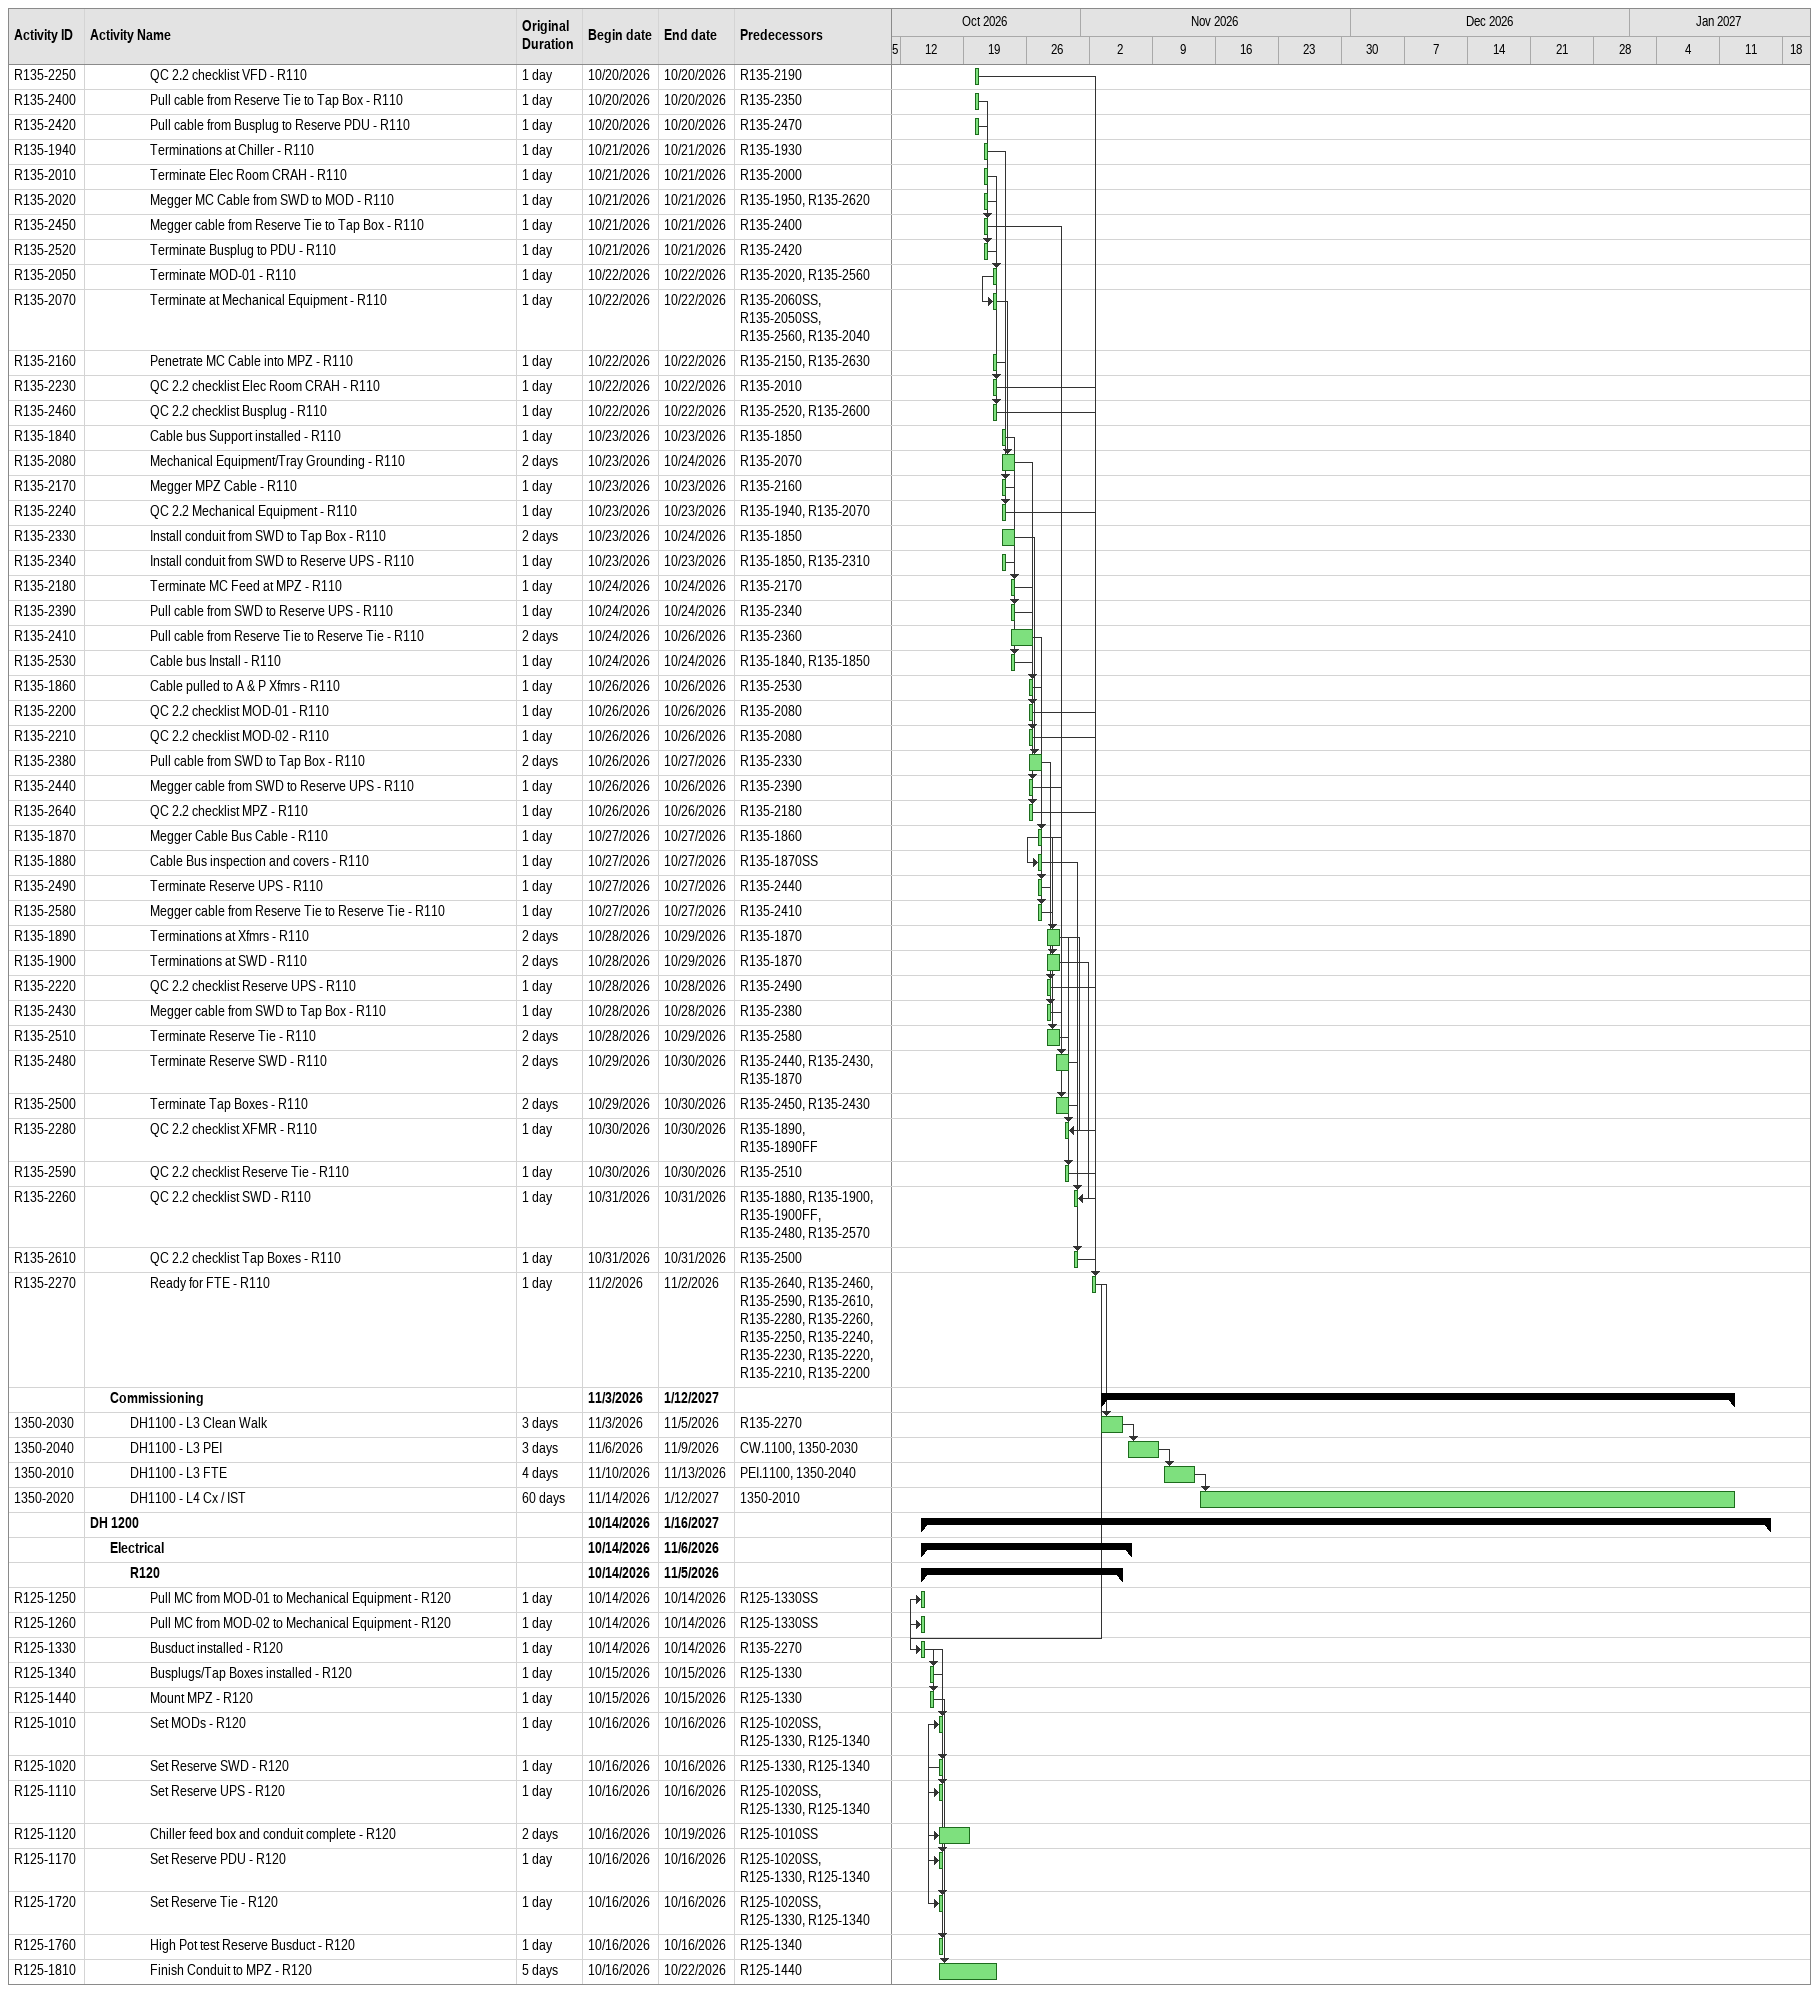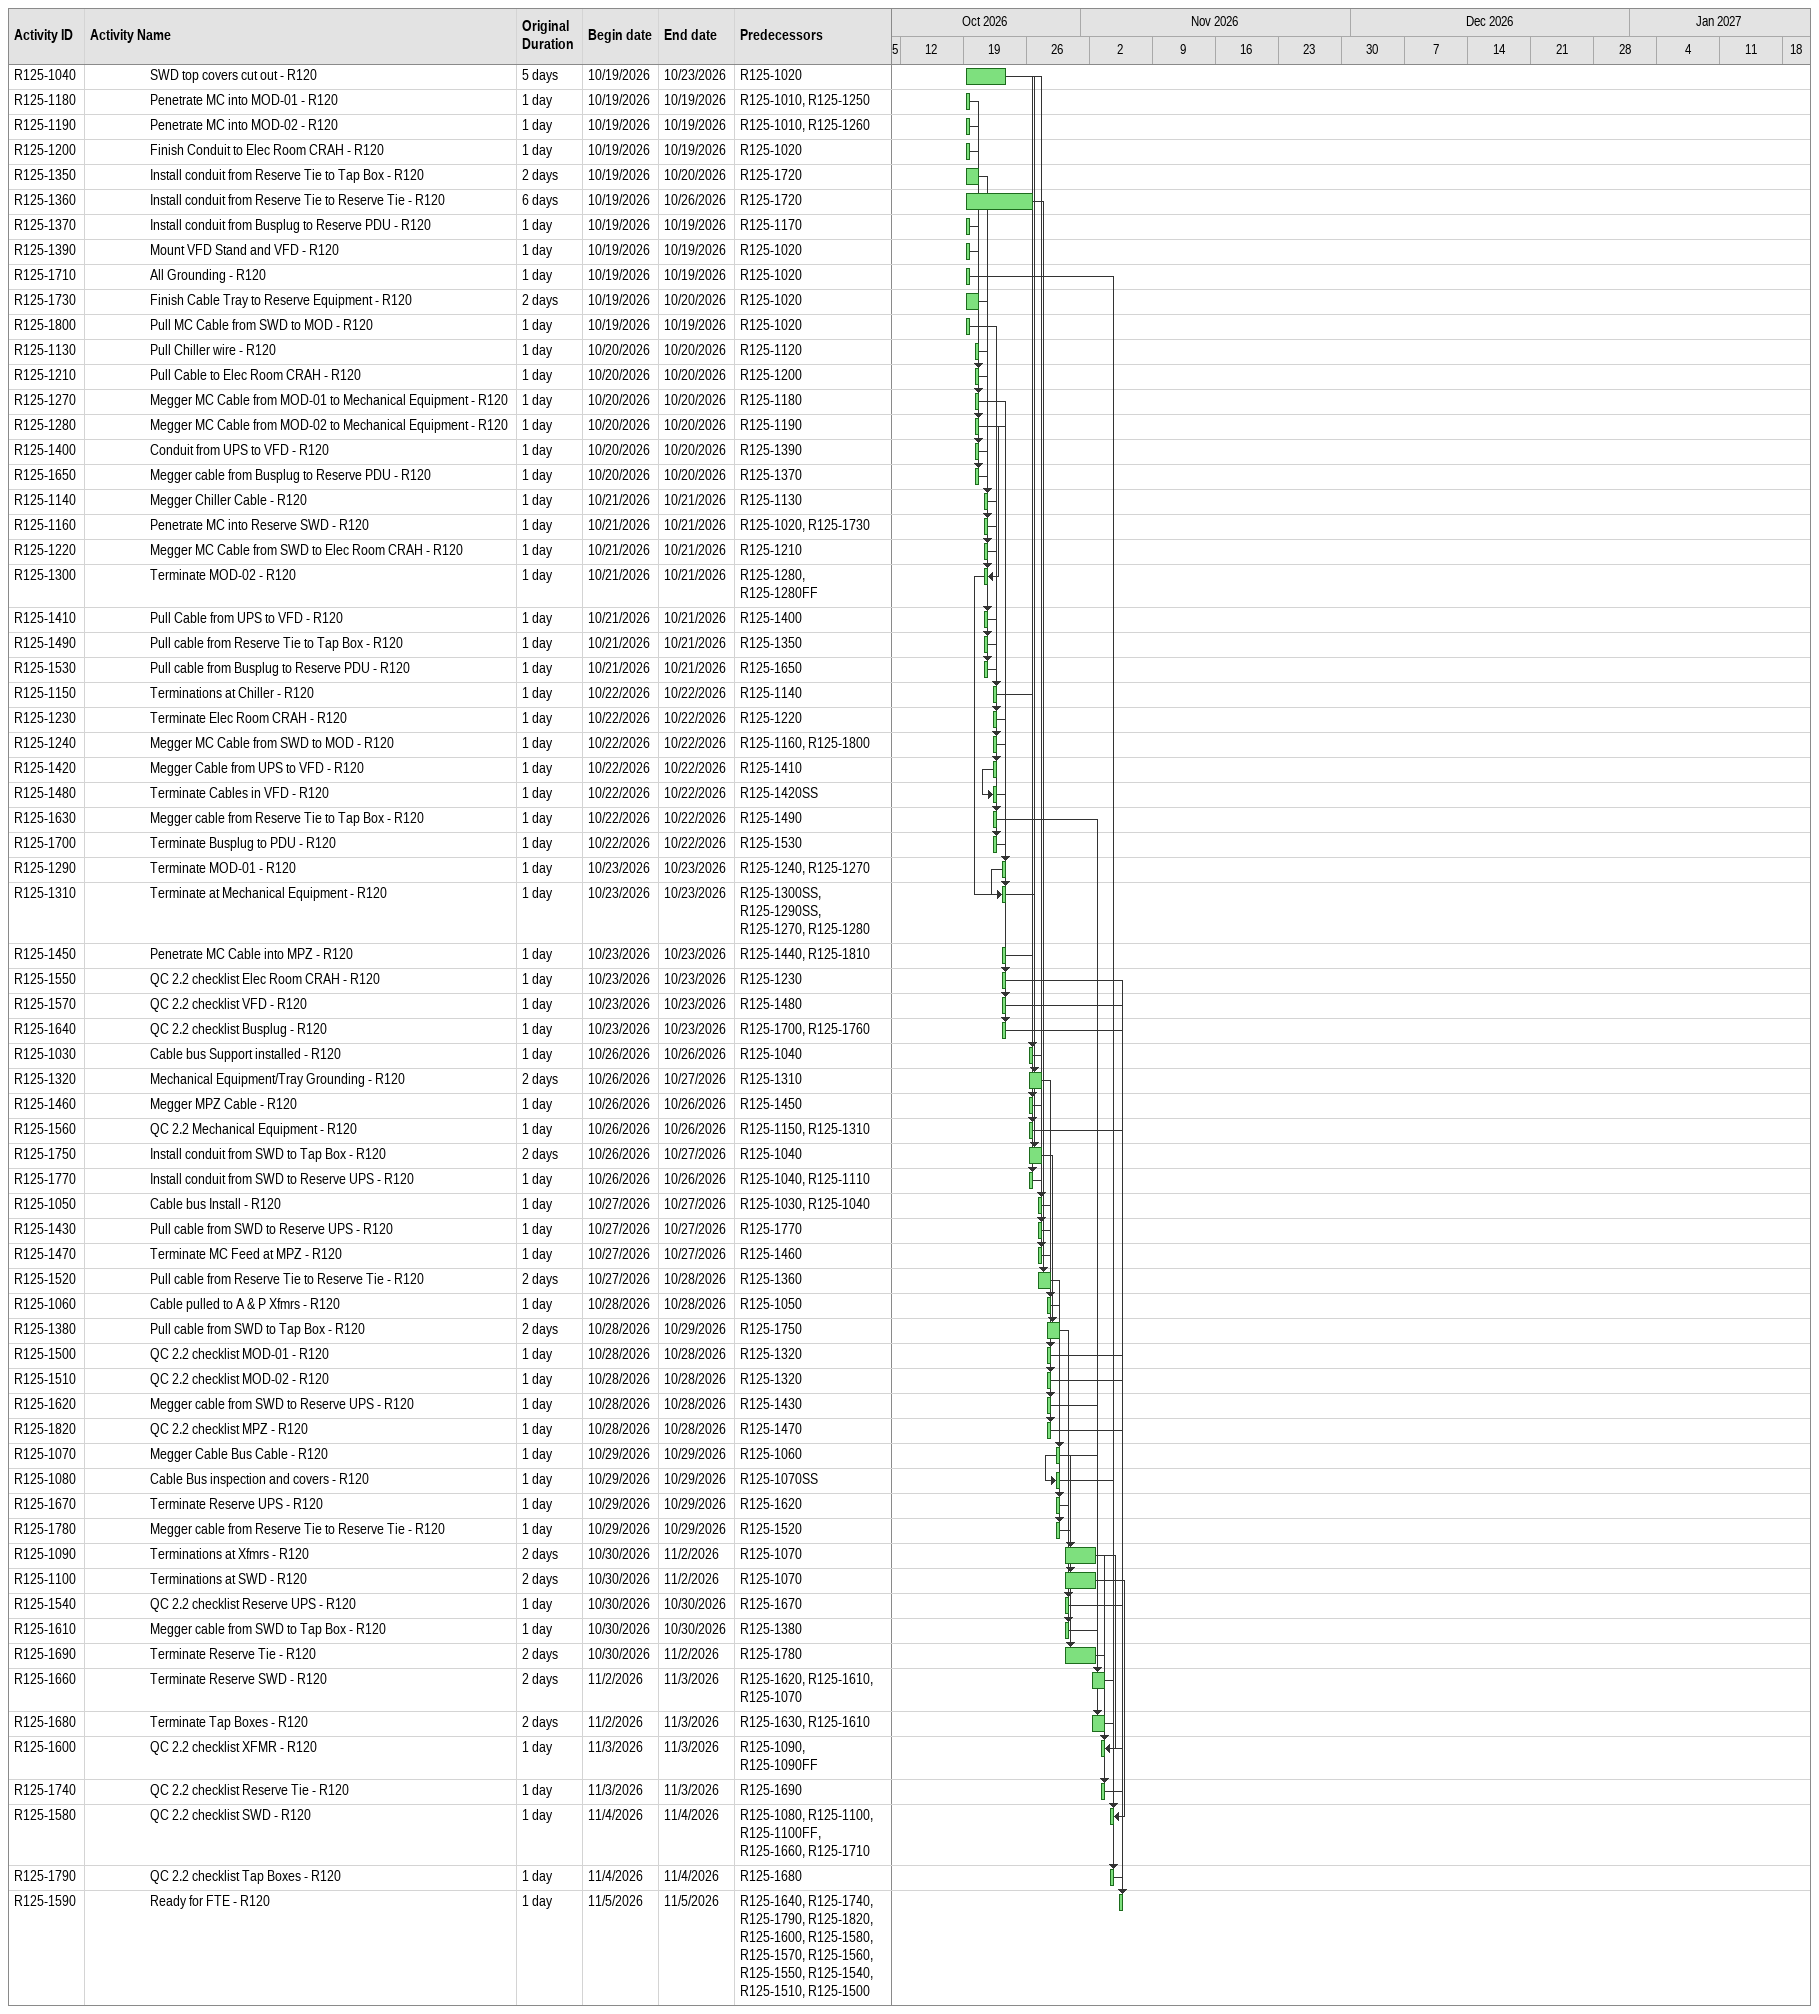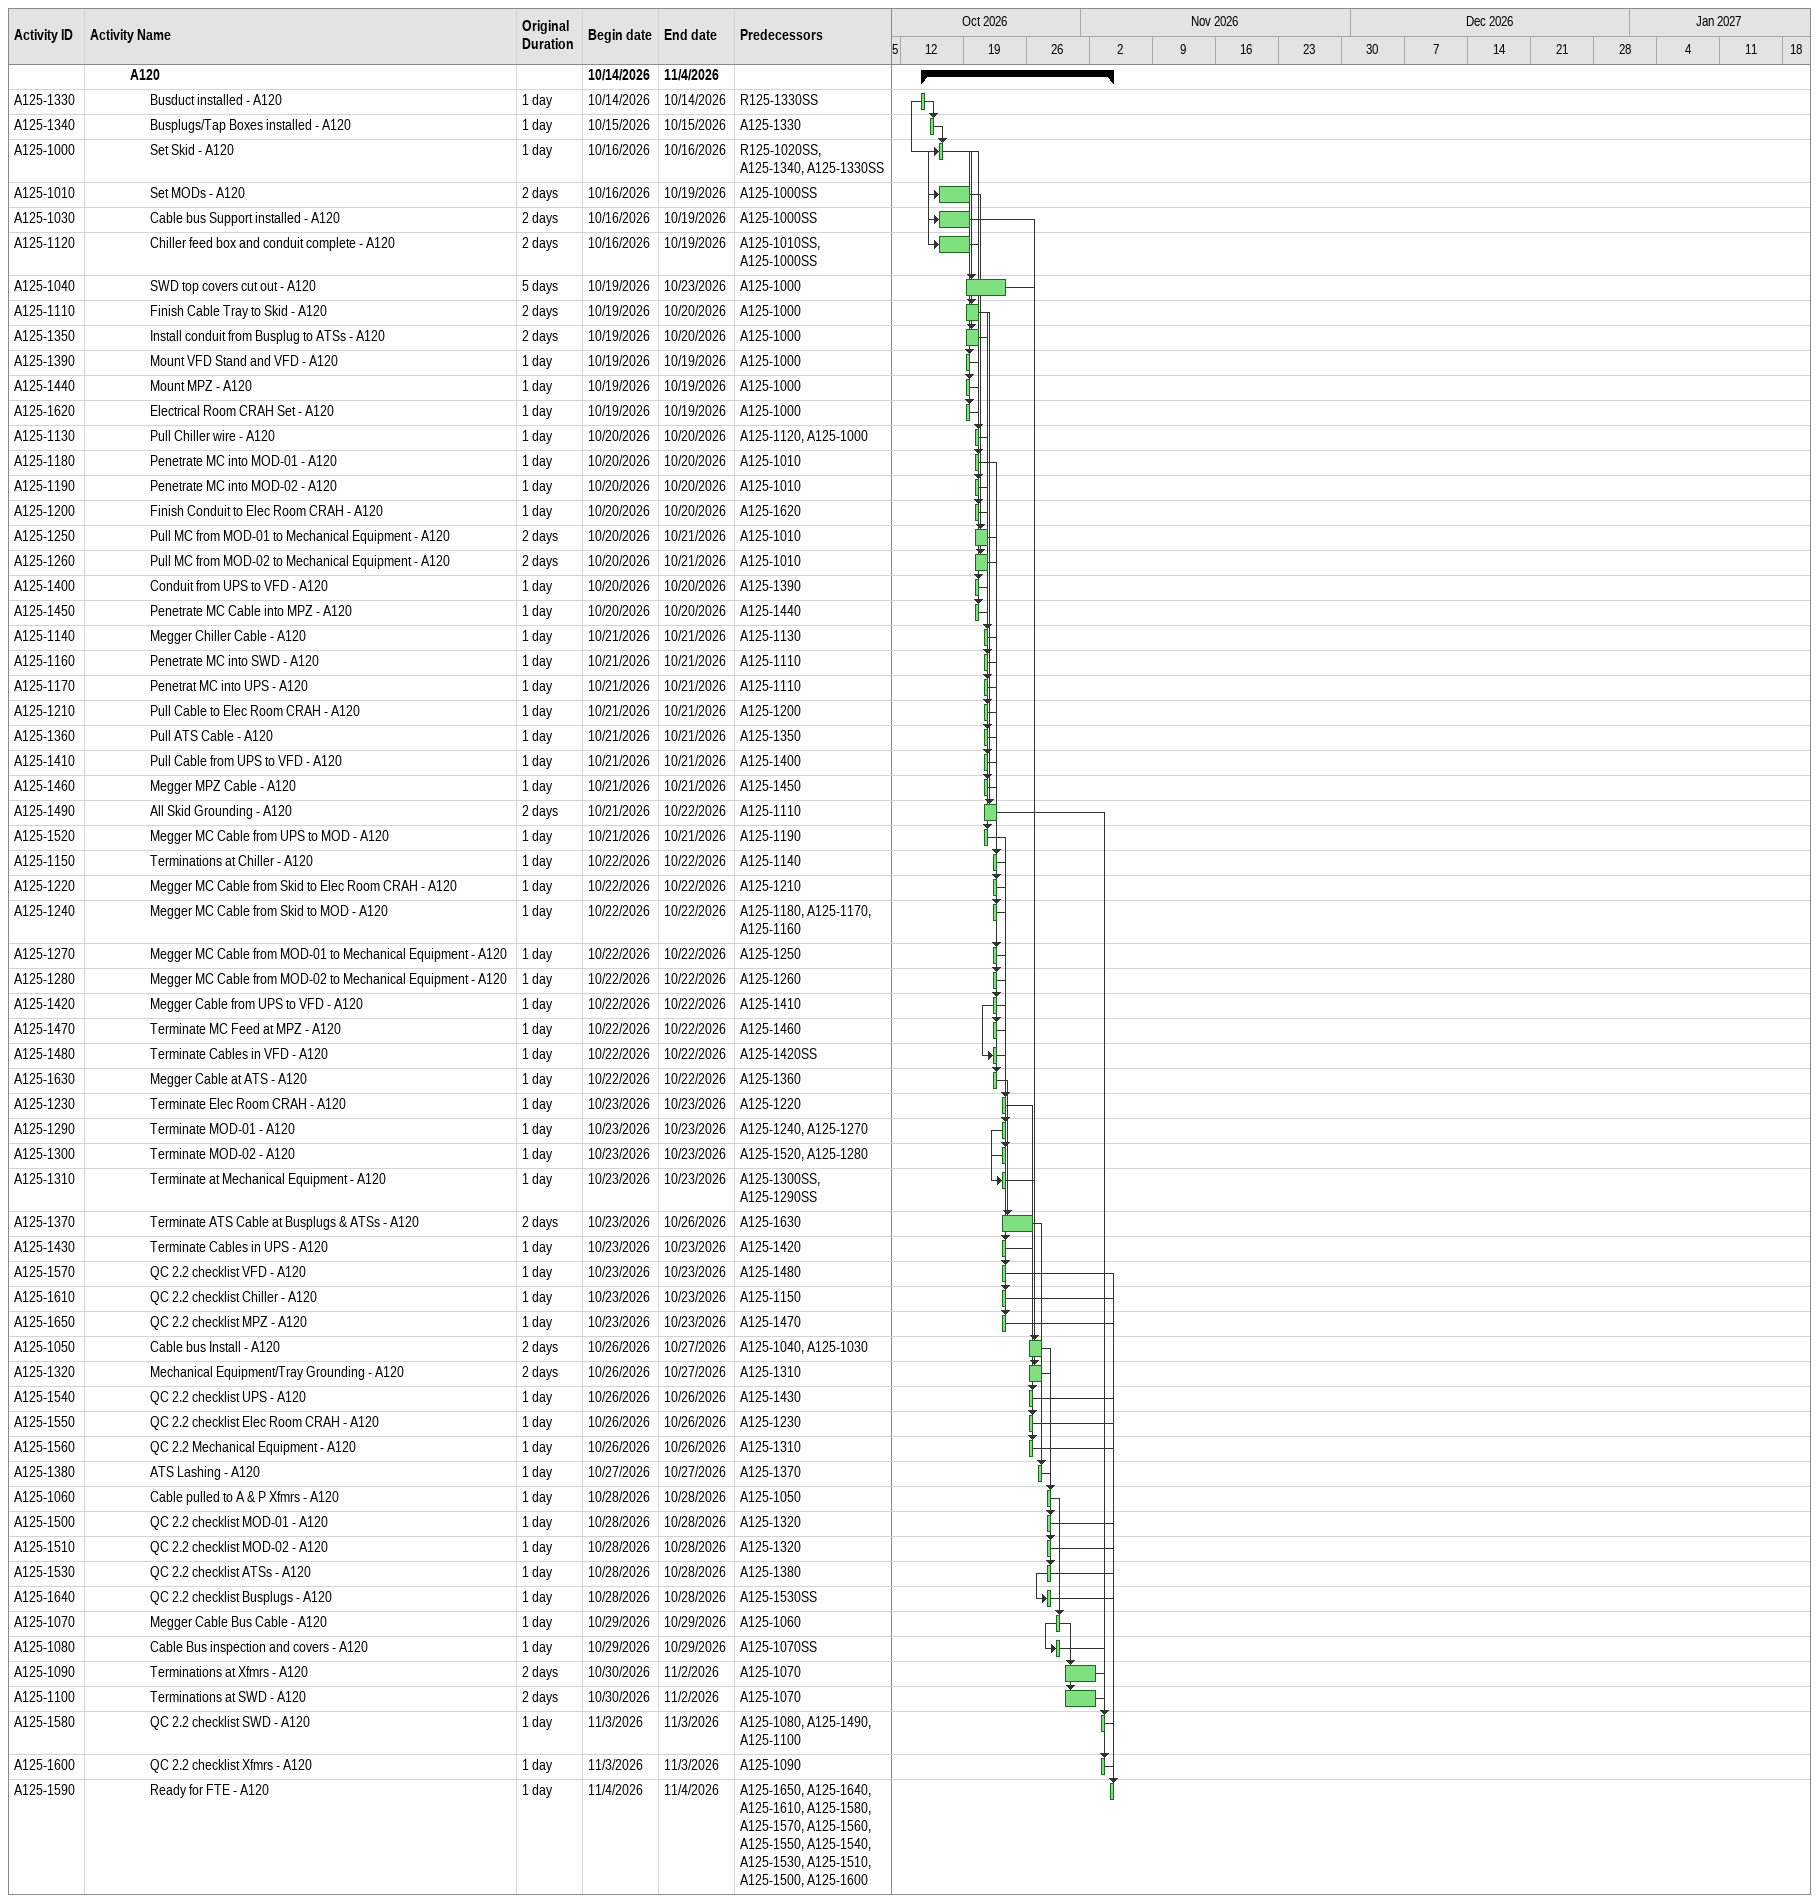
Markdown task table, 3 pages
| ID | Level | Task | Original duration | Start | Finish | Predecessors |
|---|---|---|---|---|---|---|
| R135-2250 | 4 | QC 2.2 checklist VFD - R110 | 1d | 2026-10-20 | 2026-10-20 | R135-2190 |
| R135-2400 | 4 | Pull cable from Reserve Tie to Tap Box - R110 | 1d | 2026-10-20 | 2026-10-20 | R135-2350 |
| R135-2420 | 4 | Pull cable from Busplug to Reserve PDU - R110 | 1d | 2026-10-20 | 2026-10-20 | R135-2470 |
| R135-1940 | 4 | Terminations at Chiller - R110 | 1d | 2026-10-21 | 2026-10-21 | R135-1930 |
| R135-2010 | 4 | Terminate Elec Room CRAH - R110 | 1d | 2026-10-21 | 2026-10-21 | R135-2000 |
| R135-2020 | 4 | Megger MC Cable from SWD to MOD - R110 | 1d | 2026-10-21 | 2026-10-21 | R135-1950, R135-2620 |
| R135-2450 | 4 | Megger cable from Reserve Tie to Tap Box - R110 | 1d | 2026-10-21 | 2026-10-21 | R135-2400 |
| R135-2520 | 4 | Terminate Busplug to PDU - R110 | 1d | 2026-10-21 | 2026-10-21 | R135-2420 |
| R135-2050 | 4 | Terminate MOD-01 - R110 | 1d | 2026-10-22 | 2026-10-22 | R135-2020, R135-2560 |
| R135-2070 | 4 | Terminate at Mechanical Equipment - R110 | 1d | 2026-10-22 | 2026-10-22 | R135-2060SS, R135-2050SS, R135-2560, R135-2040 |
| R135-2160 | 4 | Penetrate MC Cable into MPZ - R110 | 1d | 2026-10-22 | 2026-10-22 | R135-2150, R135-2630 |
| R135-2230 | 4 | QC 2.2 checklist Elec Room CRAH - R110 | 1d | 2026-10-22 | 2026-10-22 | R135-2010 |
| R135-2460 | 4 | QC 2.2 checklist Busplug - R110 | 1d | 2026-10-22 | 2026-10-22 | R135-2520, R135-2600 |
| R135-1840 | 4 | Cable bus Support installed - R110 | 1d | 2026-10-23 | 2026-10-23 | R135-1850 |
| R135-2080 | 4 | Mechanical Equipment/Tray Grounding - R110 | 2d | 2026-10-23 | 2026-10-24 | R135-2070 |
| R135-2170 | 4 | Megger MPZ Cable - R110 | 1d | 2026-10-23 | 2026-10-23 | R135-2160 |
| R135-2240 | 4 | QC 2.2 Mechanical Equipment - R110 | 1d | 2026-10-23 | 2026-10-23 | R135-1940, R135-2070 |
| R135-2330 | 4 | Install conduit from SWD to Tap Box - R110 | 2d | 2026-10-23 | 2026-10-24 | R135-1850 |
| R135-2340 | 4 | Install conduit from SWD to Reserve UPS - R110 | 1d | 2026-10-23 | 2026-10-23 | R135-1850, R135-2310 |
| R135-2180 | 4 | Terminate MC Feed at MPZ - R110 | 1d | 2026-10-24 | 2026-10-24 | R135-2170 |
| R135-2390 | 4 | Pull cable from SWD to Reserve UPS - R110 | 1d | 2026-10-24 | 2026-10-24 | R135-2340 |
| R135-2410 | 4 | Pull cable from Reserve Tie to Reserve Tie - R110 | 2d | 2026-10-24 | 2026-10-26 | R135-2360 |
| R135-2530 | 4 | Cable bus Install - R110 | 1d | 2026-10-24 | 2026-10-24 | R135-1840, R135-1850 |
| R135-1860 | 4 | Cable pulled to A & P Xfmrs - R110 | 1d | 2026-10-26 | 2026-10-26 | R135-2530 |
| R135-2200 | 4 | QC 2.2 checklist MOD-01 - R110 | 1d | 2026-10-26 | 2026-10-26 | R135-2080 |
| R135-2210 | 4 | QC 2.2 checklist MOD-02 - R110 | 1d | 2026-10-26 | 2026-10-26 | R135-2080 |
| R135-2380 | 4 | Pull cable from SWD to Tap Box - R110 | 2d | 2026-10-26 | 2026-10-27 | R135-2330 |
| R135-2440 | 4 | Megger cable from SWD to Reserve UPS - R110 | 1d | 2026-10-26 | 2026-10-26 | R135-2390 |
| R135-2640 | 4 | QC 2.2 checklist MPZ - R110 | 1d | 2026-10-26 | 2026-10-26 | R135-2180 |
| R135-1870 | 4 | Megger Cable Bus Cable - R110 | 1d | 2026-10-27 | 2026-10-27 | R135-1860 |
| R135-1880 | 4 | Cable Bus inspection and covers - R110 | 1d | 2026-10-27 | 2026-10-27 | R135-1870SS |
| R135-2490 | 4 | Terminate Reserve UPS - R110 | 1d | 2026-10-27 | 2026-10-27 | R135-2440 |
| R135-2580 | 4 | Megger cable from Reserve Tie to Reserve Tie - R110 | 1d | 2026-10-27 | 2026-10-27 | R135-2410 |
| R135-1890 | 4 | Terminations at Xfmrs - R110 | 2d | 2026-10-28 | 2026-10-29 | R135-1870 |
| R135-1900 | 4 | Terminations at SWD - R110 | 2d | 2026-10-28 | 2026-10-29 | R135-1870 |
| R135-2220 | 4 | QC 2.2 checklist Reserve UPS - R110 | 1d | 2026-10-28 | 2026-10-28 | R135-2490 |
| R135-2430 | 4 | Megger cable from SWD to Tap Box - R110 | 1d | 2026-10-28 | 2026-10-28 | R135-2380 |
| R135-2510 | 4 | Terminate Reserve Tie - R110 | 2d | 2026-10-28 | 2026-10-29 | R135-2580 |
| R135-2480 | 4 | Terminate Reserve SWD - R110 | 2d | 2026-10-29 | 2026-10-30 | R135-2440, R135-2430, R135-1870 |
| R135-2500 | 4 | Terminate Tap Boxes - R110 | 2d | 2026-10-29 | 2026-10-30 | R135-2450, R135-2430 |
| R135-2280 | 4 | QC 2.2 checklist XFMR - R110 | 1d | 2026-10-30 | 2026-10-30 | R135-1890, R135-1890FF |
| R135-2590 | 4 | QC 2.2 checklist Reserve Tie - R110 | 1d | 2026-10-30 | 2026-10-30 | R135-2510 |
| R135-2260 | 4 | QC 2.2 checklist SWD - R110 | 1d | 2026-10-31 | 2026-10-31 | R135-1880, R135-1900, R135-1900FF, R135-2480, R135-2570 |
| R135-2610 | 4 | QC 2.2 checklist Tap Boxes - R110 | 1d | 2026-10-31 | 2026-10-31 | R135-2500 |
| R135-2270 | 4 | Ready for FTE - R110 | 1d | 2026-11-02 | 2026-11-02 | R135-2640, R135-2460, R135-2590, R135-2610, R135-2280, R135-2260, R135-2250, R135-2240, R135-2230, R135-2220, R135-2210, R135-2200 |
|  | 2 | **Commissioning** |  | 2026-11-03 | 2027-01-12 |  |
| 1350-2030 | 3 | DH1100 - L3 Clean Walk | 3d | 2026-11-03 | 2026-11-05 | R135-2270 |
| 1350-2040 | 3 | DH1100 - L3 PEI | 3d | 2026-11-06 | 2026-11-09 | CW.1100, 1350-2030 |
| 1350-2010 | 3 | DH1100 - L3 FTE | 4d | 2026-11-10 | 2026-11-13 | PEI.1100, 1350-2040 |
| 1350-2020 | 3 | DH1100 - L4 Cx / IST | 60d | 2026-11-14 | 2027-01-12 | 1350-2010 |
|  | 1 | **DH 1200** |  | 2026-10-14 | 2027-01-16 |  |
|  | 2 | **Electrical** |  | 2026-10-14 | 2026-11-06 |  |
|  | 3 | **R120** |  | 2026-10-14 | 2026-11-05 |  |
| R125-1250 | 4 | Pull MC from MOD-01 to Mechanical Equipment - R120 | 1d | 2026-10-14 | 2026-10-14 | R125-1330SS |
| R125-1260 | 4 | Pull MC from MOD-02 to Mechanical Equipment - R120 | 1d | 2026-10-14 | 2026-10-14 | R125-1330SS |
| R125-1330 | 4 | Busduct installed - R120 | 1d | 2026-10-14 | 2026-10-14 | R135-2270 |
| R125-1340 | 4 | Busplugs/Tap Boxes installed - R120 | 1d | 2026-10-15 | 2026-10-15 | R125-1330 |
| R125-1440 | 4 | Mount MPZ - R120 | 1d | 2026-10-15 | 2026-10-15 | R125-1330 |
| R125-1010 | 4 | Set MODs - R120 | 1d | 2026-10-16 | 2026-10-16 | R125-1020SS, R125-1330, R125-1340 |
| R125-1020 | 4 | Set Reserve SWD - R120 | 1d | 2026-10-16 | 2026-10-16 | R125-1330, R125-1340 |
| R125-1110 | 4 | Set Reserve UPS - R120 | 1d | 2026-10-16 | 2026-10-16 | R125-1020SS, R125-1330, R125-1340 |
| R125-1120 | 4 | Chiller feed box and conduit complete - R120 | 2d | 2026-10-16 | 2026-10-19 | R125-1010SS |
| R125-1170 | 4 | Set Reserve PDU - R120 | 1d | 2026-10-16 | 2026-10-16 | R125-1020SS, R125-1330, R125-1340 |
| R125-1720 | 4 | Set Reserve Tie - R120 | 1d | 2026-10-16 | 2026-10-16 | R125-1020SS, R125-1330, R125-1340 |
| R125-1760 | 4 | High Pot test Reserve Busduct - R120 | 1d | 2026-10-16 | 2026-10-16 | R125-1340 |
| R125-1810 | 4 | Finish Conduit to MPZ - R120 | 5d | 2026-10-16 | 2026-10-22 | R125-1440 |
| R125-1040 | 4 | SWD top covers cut out - R120 | 5d | 2026-10-19 | 2026-10-23 | R125-1020 |
| R125-1180 | 4 | Penetrate MC into MOD-01 - R120 | 1d | 2026-10-19 | 2026-10-19 | R125-1010, R125-1250 |
| R125-1190 | 4 | Penetrate MC into MOD-02 - R120 | 1d | 2026-10-19 | 2026-10-19 | R125-1010, R125-1260 |
| R125-1200 | 4 | Finish Conduit to Elec Room CRAH - R120 | 1d | 2026-10-19 | 2026-10-19 | R125-1020 |
| R125-1350 | 4 | Install conduit from Reserve Tie to Tap Box - R120 | 2d | 2026-10-19 | 2026-10-20 | R125-1720 |
| R125-1360 | 4 | Install conduit from Reserve Tie to Reserve Tie - R120 | 6d | 2026-10-19 | 2026-10-26 | R125-1720 |
| R125-1370 | 4 | Install conduit from Busplug to Reserve PDU - R120 | 1d | 2026-10-19 | 2026-10-19 | R125-1170 |
| R125-1390 | 4 | Mount VFD Stand and VFD - R120 | 1d | 2026-10-19 | 2026-10-19 | R125-1020 |
| R125-1710 | 4 | All Grounding - R120 | 1d | 2026-10-19 | 2026-10-19 | R125-1020 |
| R125-1730 | 4 | Finish Cable Tray to Reserve Equipment - R120 | 2d | 2026-10-19 | 2026-10-20 | R125-1020 |
| R125-1800 | 4 | Pull MC Cable from SWD to MOD - R120 | 1d | 2026-10-19 | 2026-10-19 | R125-1020 |
| R125-1130 | 4 | Pull Chiller wire - R120 | 1d | 2026-10-20 | 2026-10-20 | R125-1120 |
| R125-1210 | 4 | Pull Cable to Elec Room CRAH - R120 | 1d | 2026-10-20 | 2026-10-20 | R125-1200 |
| R125-1270 | 4 | Megger MC Cable from MOD-01 to Mechanical Equipment - R120 | 1d | 2026-10-20 | 2026-10-20 | R125-1180 |
| R125-1280 | 4 | Megger MC Cable from MOD-02 to Mechanical Equipment - R120 | 1d | 2026-10-20 | 2026-10-20 | R125-1190 |
| R125-1400 | 4 | Conduit from UPS to VFD - R120 | 1d | 2026-10-20 | 2026-10-20 | R125-1390 |
| R125-1650 | 4 | Megger cable from Busplug to Reserve PDU - R120 | 1d | 2026-10-20 | 2026-10-20 | R125-1370 |
| R125-1140 | 4 | Megger Chiller Cable - R120 | 1d | 2026-10-21 | 2026-10-21 | R125-1130 |
| R125-1160 | 4 | Penetrate MC into Reserve SWD - R120 | 1d | 2026-10-21 | 2026-10-21 | R125-1020, R125-1730 |
| R125-1220 | 4 | Megger MC Cable from SWD to Elec Room CRAH - R120 | 1d | 2026-10-21 | 2026-10-21 | R125-1210 |
| R125-1300 | 4 | Terminate MOD-02 - R120 | 1d | 2026-10-21 | 2026-10-21 | R125-1280, R125-1280FF |
| R125-1410 | 4 | Pull Cable from UPS to VFD - R120 | 1d | 2026-10-21 | 2026-10-21 | R125-1400 |
| R125-1490 | 4 | Pull cable from Reserve Tie to Tap Box - R120 | 1d | 2026-10-21 | 2026-10-21 | R125-1350 |
| R125-1530 | 4 | Pull cable from Busplug to Reserve PDU - R120 | 1d | 2026-10-21 | 2026-10-21 | R125-1650 |
| R125-1150 | 4 | Terminations at Chiller - R120 | 1d | 2026-10-22 | 2026-10-22 | R125-1140 |
| R125-1230 | 4 | Terminate Elec Room CRAH - R120 | 1d | 2026-10-22 | 2026-10-22 | R125-1220 |
| R125-1240 | 4 | Megger MC Cable from SWD to MOD - R120 | 1d | 2026-10-22 | 2026-10-22 | R125-1160, R125-1800 |
| R125-1420 | 4 | Megger Cable from UPS to VFD - R120 | 1d | 2026-10-22 | 2026-10-22 | R125-1410 |
| R125-1480 | 4 | Terminate Cables in VFD - R120 | 1d | 2026-10-22 | 2026-10-22 | R125-1420SS |
| R125-1630 | 4 | Megger cable from Reserve Tie to Tap Box - R120 | 1d | 2026-10-22 | 2026-10-22 | R125-1490 |
| R125-1700 | 4 | Terminate Busplug to PDU - R120 | 1d | 2026-10-22 | 2026-10-22 | R125-1530 |
| R125-1290 | 4 | Terminate MOD-01 - R120 | 1d | 2026-10-23 | 2026-10-23 | R125-1240, R125-1270 |
| R125-1310 | 4 | Terminate at Mechanical Equipment - R120 | 1d | 2026-10-23 | 2026-10-23 | R125-1300SS, R125-1290SS, R125-1270, R125-1280 |
| R125-1450 | 4 | Penetrate MC Cable into MPZ - R120 | 1d | 2026-10-23 | 2026-10-23 | R125-1440, R125-1810 |
| R125-1550 | 4 | QC 2.2 checklist Elec Room CRAH - R120 | 1d | 2026-10-23 | 2026-10-23 | R125-1230 |
| R125-1570 | 4 | QC 2.2 checklist VFD - R120 | 1d | 2026-10-23 | 2026-10-23 | R125-1480 |
| R125-1640 | 4 | QC 2.2 checklist Busplug - R120 | 1d | 2026-10-23 | 2026-10-23 | R125-1700, R125-1760 |
| R125-1030 | 4 | Cable bus Support installed - R120 | 1d | 2026-10-26 | 2026-10-26 | R125-1040 |
| R125-1320 | 4 | Mechanical Equipment/Tray Grounding - R120 | 2d | 2026-10-26 | 2026-10-27 | R125-1310 |
| R125-1460 | 4 | Megger MPZ Cable - R120 | 1d | 2026-10-26 | 2026-10-26 | R125-1450 |
| R125-1560 | 4 | QC 2.2 Mechanical Equipment - R120 | 1d | 2026-10-26 | 2026-10-26 | R125-1150, R125-1310 |
| R125-1750 | 4 | Install conduit from SWD to Tap Box - R120 | 2d | 2026-10-26 | 2026-10-27 | R125-1040 |
| R125-1770 | 4 | Install conduit from SWD to Reserve UPS - R120 | 1d | 2026-10-26 | 2026-10-26 | R125-1040, R125-1110 |
| R125-1050 | 4 | Cable bus Install - R120 | 1d | 2026-10-27 | 2026-10-27 | R125-1030, R125-1040 |
| R125-1430 | 4 | Pull cable from SWD to Reserve UPS - R120 | 1d | 2026-10-27 | 2026-10-27 | R125-1770 |
| R125-1470 | 4 | Terminate MC Feed at MPZ - R120 | 1d | 2026-10-27 | 2026-10-27 | R125-1460 |
| R125-1520 | 4 | Pull cable from Reserve Tie to Reserve Tie - R120 | 2d | 2026-10-27 | 2026-10-28 | R125-1360 |
| R125-1060 | 4 | Cable pulled to A & P Xfmrs - R120 | 1d | 2026-10-28 | 2026-10-28 | R125-1050 |
| R125-1380 | 4 | Pull cable from SWD to Tap Box - R120 | 2d | 2026-10-28 | 2026-10-29 | R125-1750 |
| R125-1500 | 4 | QC 2.2 checklist MOD-01 - R120 | 1d | 2026-10-28 | 2026-10-28 | R125-1320 |
| R125-1510 | 4 | QC 2.2 checklist MOD-02 - R120 | 1d | 2026-10-28 | 2026-10-28 | R125-1320 |
| R125-1620 | 4 | Megger cable from SWD to Reserve UPS - R120 | 1d | 2026-10-28 | 2026-10-28 | R125-1430 |
| R125-1820 | 4 | QC 2.2 checklist MPZ - R120 | 1d | 2026-10-28 | 2026-10-28 | R125-1470 |
| R125-1070 | 4 | Megger Cable Bus Cable - R120 | 1d | 2026-10-29 | 2026-10-29 | R125-1060 |
| R125-1080 | 4 | Cable Bus inspection and covers - R120 | 1d | 2026-10-29 | 2026-10-29 | R125-1070SS |
| R125-1670 | 4 | Terminate Reserve UPS - R120 | 1d | 2026-10-29 | 2026-10-29 | R125-1620 |
| R125-1780 | 4 | Megger cable from Reserve Tie to Reserve Tie - R120 | 1d | 2026-10-29 | 2026-10-29 | R125-1520 |
| R125-1090 | 4 | Terminations at Xfmrs - R120 | 2d | 2026-10-30 | 2026-11-02 | R125-1070 |
| R125-1100 | 4 | Terminations at SWD - R120 | 2d | 2026-10-30 | 2026-11-02 | R125-1070 |
| R125-1540 | 4 | QC 2.2 checklist Reserve UPS - R120 | 1d | 2026-10-30 | 2026-10-30 | R125-1670 |
| R125-1610 | 4 | Megger cable from SWD to Tap Box - R120 | 1d | 2026-10-30 | 2026-10-30 | R125-1380 |
| R125-1690 | 4 | Terminate Reserve Tie - R120 | 2d | 2026-10-30 | 2026-11-02 | R125-1780 |
| R125-1660 | 4 | Terminate Reserve SWD - R120 | 2d | 2026-11-02 | 2026-11-03 | R125-1620, R125-1610, R125-1070 |
| R125-1680 | 4 | Terminate Tap Boxes - R120 | 2d | 2026-11-02 | 2026-11-03 | R125-1630, R125-1610 |
| R125-1600 | 4 | QC 2.2 checklist XFMR - R120 | 1d | 2026-11-03 | 2026-11-03 | R125-1090, R125-1090FF |
| R125-1740 | 4 | QC 2.2 checklist Reserve Tie - R120 | 1d | 2026-11-03 | 2026-11-03 | R125-1690 |
| R125-1580 | 4 | QC 2.2 checklist SWD - R120 | 1d | 2026-11-04 | 2026-11-04 | R125-1080, R125-1100, R125-1100FF, R125-1660, R125-1710 |
| R125-1790 | 4 | QC 2.2 checklist Tap Boxes - R120 | 1d | 2026-11-04 | 2026-11-04 | R125-1680 |
| R125-1590 | 4 | Ready for FTE - R120 | 1d | 2026-11-05 | 2026-11-05 | R125-1640, R125-1740, R125-1790, R125-1820, R125-1600, R125-1580, R125-1570, R125-1560, R125-1550, R125-1540, R125-1510, R125-1500 |
|  | 3 | **A120** |  | 2026-10-14 | 2026-11-04 |  |
| A125-1330 | 4 | Busduct installed - A120 | 1d | 2026-10-14 | 2026-10-14 | R125-1330SS |
| A125-1340 | 4 | Busplugs/Tap Boxes installed - A120 | 1d | 2026-10-15 | 2026-10-15 | A125-1330 |
| A125-1000 | 4 | Set Skid - A120 | 1d | 2026-10-16 | 2026-10-16 | R125-1020SS, A125-1340, A125-1330SS |
| A125-1010 | 4 | Set MODs - A120 | 2d | 2026-10-16 | 2026-10-19 | A125-1000SS |
| A125-1030 | 4 | Cable bus Support installed - A120 | 2d | 2026-10-16 | 2026-10-19 | A125-1000SS |
| A125-1120 | 4 | Chiller feed box and conduit complete - A120 | 2d | 2026-10-16 | 2026-10-19 | A125-1010SS, A125-1000SS |
| A125-1040 | 4 | SWD top covers cut out - A120 | 5d | 2026-10-19 | 2026-10-23 | A125-1000 |
| A125-1110 | 4 | Finish Cable Tray to Skid - A120 | 2d | 2026-10-19 | 2026-10-20 | A125-1000 |
| A125-1350 | 4 | Install conduit from Busplug to ATSs - A120 | 2d | 2026-10-19 | 2026-10-20 | A125-1000 |
| A125-1390 | 4 | Mount VFD Stand and VFD - A120 | 1d | 2026-10-19 | 2026-10-19 | A125-1000 |
| A125-1440 | 4 | Mount MPZ - A120 | 1d | 2026-10-19 | 2026-10-19 | A125-1000 |
| A125-1620 | 4 | Electrical Room CRAH Set - A120 | 1d | 2026-10-19 | 2026-10-19 | A125-1000 |
| A125-1130 | 4 | Pull Chiller wire - A120 | 1d | 2026-10-20 | 2026-10-20 | A125-1120, A125-1000 |
| A125-1180 | 4 | Penetrate MC into MOD-01 - A120 | 1d | 2026-10-20 | 2026-10-20 | A125-1010 |
| A125-1190 | 4 | Penetrate MC into MOD-02 - A120 | 1d | 2026-10-20 | 2026-10-20 | A125-1010 |
| A125-1200 | 4 | Finish Conduit to Elec Room CRAH - A120 | 1d | 2026-10-20 | 2026-10-20 | A125-1620 |
| A125-1250 | 4 | Pull MC from MOD-01 to Mechanical Equipment - A120 | 2d | 2026-10-20 | 2026-10-21 | A125-1010 |
| A125-1260 | 4 | Pull MC from MOD-02 to Mechanical Equipment - A120 | 2d | 2026-10-20 | 2026-10-21 | A125-1010 |
| A125-1400 | 4 | Conduit from UPS to VFD - A120 | 1d | 2026-10-20 | 2026-10-20 | A125-1390 |
| A125-1450 | 4 | Penetrate MC Cable into MPZ - A120 | 1d | 2026-10-20 | 2026-10-20 | A125-1440 |
| A125-1140 | 4 | Megger Chiller Cable - A120 | 1d | 2026-10-21 | 2026-10-21 | A125-1130 |
| A125-1160 | 4 | Penetrate MC into SWD - A120 | 1d | 2026-10-21 | 2026-10-21 | A125-1110 |
| A125-1170 | 4 | Penetrat MC into UPS - A120 | 1d | 2026-10-21 | 2026-10-21 | A125-1110 |
| A125-1210 | 4 | Pull Cable to Elec Room CRAH - A120 | 1d | 2026-10-21 | 2026-10-21 | A125-1200 |
| A125-1360 | 4 | Pull ATS Cable - A120 | 1d | 2026-10-21 | 2026-10-21 | A125-1350 |
| A125-1410 | 4 | Pull Cable from UPS to VFD - A120 | 1d | 2026-10-21 | 2026-10-21 | A125-1400 |
| A125-1460 | 4 | Megger MPZ Cable - A120 | 1d | 2026-10-21 | 2026-10-21 | A125-1450 |
| A125-1490 | 4 | All Skid Grounding - A120 | 2d | 2026-10-21 | 2026-10-22 | A125-1110 |
| A125-1520 | 4 | Megger MC Cable from UPS to MOD - A120 | 1d | 2026-10-21 | 2026-10-21 | A125-1190 |
| A125-1150 | 4 | Terminations at Chiller - A120 | 1d | 2026-10-22 | 2026-10-22 | A125-1140 |
| A125-1220 | 4 | Megger MC Cable from Skid to Elec Room CRAH - A120 | 1d | 2026-10-22 | 2026-10-22 | A125-1210 |
| A125-1240 | 4 | Megger MC Cable from Skid to MOD - A120 | 1d | 2026-10-22 | 2026-10-22 | A125-1180, A125-1170, A125-1160 |
| A125-1270 | 4 | Megger MC Cable from MOD-01 to Mechanical Equipment - A120 | 1d | 2026-10-22 | 2026-10-22 | A125-1250 |
| A125-1280 | 4 | Megger MC Cable from MOD-02 to Mechanical Equipment - A120 | 1d | 2026-10-22 | 2026-10-22 | A125-1260 |
| A125-1420 | 4 | Megger Cable from UPS to VFD - A120 | 1d | 2026-10-22 | 2026-10-22 | A125-1410 |
| A125-1470 | 4 | Terminate MC Feed at MPZ - A120 | 1d | 2026-10-22 | 2026-10-22 | A125-1460 |
| A125-1480 | 4 | Terminate Cables in VFD - A120 | 1d | 2026-10-22 | 2026-10-22 | A125-1420SS |
| A125-1630 | 4 | Megger Cable at ATS - A120 | 1d | 2026-10-22 | 2026-10-22 | A125-1360 |
| A125-1230 | 4 | Terminate Elec Room CRAH - A120 | 1d | 2026-10-23 | 2026-10-23 | A125-1220 |
| A125-1290 | 4 | Terminate MOD-01 - A120 | 1d | 2026-10-23 | 2026-10-23 | A125-1240, A125-1270 |
| A125-1300 | 4 | Terminate MOD-02 - A120 | 1d | 2026-10-23 | 2026-10-23 | A125-1520, A125-1280 |
| A125-1310 | 4 | Terminate at Mechanical Equipment - A120 | 1d | 2026-10-23 | 2026-10-23 | A125-1300SS, A125-1290SS |
| A125-1370 | 4 | Terminate ATS Cable at Busplugs & ATSs - A120 | 2d | 2026-10-23 | 2026-10-26 | A125-1630 |
| A125-1430 | 4 | Terminate Cables in UPS - A120 | 1d | 2026-10-23 | 2026-10-23 | A125-1420 |
| A125-1570 | 4 | QC 2.2 checklist VFD - A120 | 1d | 2026-10-23 | 2026-10-23 | A125-1480 |
| A125-1610 | 4 | QC 2.2 checklist Chiller - A120 | 1d | 2026-10-23 | 2026-10-23 | A125-1150 |
| A125-1650 | 4 | QC 2.2 checklist MPZ - A120 | 1d | 2026-10-23 | 2026-10-23 | A125-1470 |
| A125-1050 | 4 | Cable bus Install - A120 | 2d | 2026-10-26 | 2026-10-27 | A125-1040, A125-1030 |
| A125-1320 | 4 | Mechanical Equipment/Tray Grounding - A120 | 2d | 2026-10-26 | 2026-10-27 | A125-1310 |
| A125-1540 | 4 | QC 2.2 checklist UPS - A120 | 1d | 2026-10-26 | 2026-10-26 | A125-1430 |
| A125-1550 | 4 | QC 2.2 checklist Elec Room CRAH - A120 | 1d | 2026-10-26 | 2026-10-26 | A125-1230 |
| A125-1560 | 4 | QC 2.2 Mechanical Equipment - A120 | 1d | 2026-10-26 | 2026-10-26 | A125-1310 |
| A125-1380 | 4 | ATS Lashing - A120 | 1d | 2026-10-27 | 2026-10-27 | A125-1370 |
| A125-1060 | 4 | Cable pulled to A & P Xfmrs - A120 | 1d | 2026-10-28 | 2026-10-28 | A125-1050 |
| A125-1500 | 4 | QC 2.2 checklist MOD-01 - A120 | 1d | 2026-10-28 | 2026-10-28 | A125-1320 |
| A125-1510 | 4 | QC 2.2 checklist MOD-02 - A120 | 1d | 2026-10-28 | 2026-10-28 | A125-1320 |
| A125-1530 | 4 | QC 2.2 checklist ATSs - A120 | 1d | 2026-10-28 | 2026-10-28 | A125-1380 |
| A125-1640 | 4 | QC 2.2 checklist Busplugs - A120 | 1d | 2026-10-28 | 2026-10-28 | A125-1530SS |
| A125-1070 | 4 | Megger Cable Bus Cable - A120 | 1d | 2026-10-29 | 2026-10-29 | A125-1060 |
| A125-1080 | 4 | Cable Bus inspection and covers - A120 | 1d | 2026-10-29 | 2026-10-29 | A125-1070SS |
| A125-1090 | 4 | Terminations at Xfmrs - A120 | 2d | 2026-10-30 | 2026-11-02 | A125-1070 |
| A125-1100 | 4 | Terminations at SWD - A120 | 2d | 2026-10-30 | 2026-11-02 | A125-1070 |
| A125-1580 | 4 | QC 2.2 checklist SWD - A120 | 1d | 2026-11-03 | 2026-11-03 | A125-1080, A125-1490, A125-1100 |
| A125-1600 | 4 | QC 2.2 checklist Xfmrs - A120 | 1d | 2026-11-03 | 2026-11-03 | A125-1090 |
| A125-1590 | 4 | Ready for FTE - A120 | 1d | 2026-11-04 | 2026-11-04 | A125-1650, A125-1640, A125-1610, A125-1580, A125-1570, A125-1560, A125-1550, A125-1540, A125-1530, A125-1510, A125-1500, A125-1600 |
